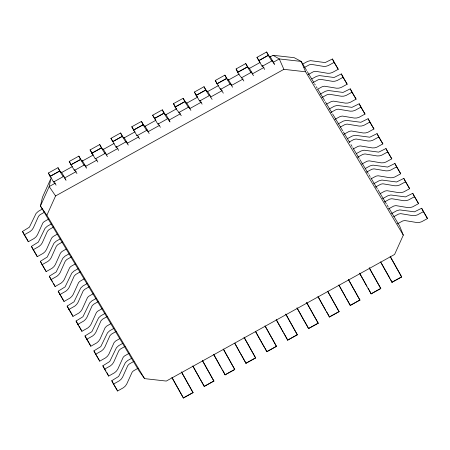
<?xml version="1.0" encoding="UTF-8"?>
<svg xmlns="http://www.w3.org/2000/svg" width="450" height="450" viewBox="0 0 450 450"><rect width="100%" height="100%" fill="white"/><g stroke="black" fill="none" stroke-linecap="round" stroke-linejoin="round"><path stroke-width="0.67" d="M64.316 176.985L61.532 172.361L61.267 172.013L60.913 172.519L57.988 167.698L48.347 173.047L53.539 182.014L53.741 181.35M53.539 182.014L63.174 176.67L63.377 176.006L66.071 180.377M86.586 168.232L84.24 164.436L84.038 165.099L74.402 170.449L74.604 169.779M106.397 154.446L103.258 149.22L102.988 148.877L102.634 149.377L99.709 144.562L90.073 149.906L95.265 158.878L104.901 153.534L105.103 152.865L107.449 156.667M127.817 143.977L124.408 138.088L123.851 137.306L123.497 137.812L120.572 132.992L110.931 138.336L116.123 147.308L116.325 146.644M116.123 147.308L125.764 141.964L125.966 141.3L128.312 145.097M148.118 131.304L144.979 126.084L144.714 125.736L144.36 126.242L141.435 121.421L131.794 126.771L136.986 135.737L137.188 135.073M136.986 135.737L146.621 130.393L146.824 129.729L149.175 133.526M169.819 121.393L166.129 114.947L165.578 114.165L165.218 114.671L162.292 109.856L152.657 115.2L157.849 124.172L167.484 118.823L167.687 118.159L170.032 121.956M189.838 108.169L186.705 102.943L186.435 102.6L186.081 103.101L183.156 98.286L173.52 103.629C176.119 110.638 178.509 110.869 181.26 115.734M178.706 112.601L188.347 107.258L188.55 106.588L190.896 110.391M210.347 95.996L207.568 91.373L207.298 91.029L206.944 91.536L204.019 86.715L194.377 92.059L199.569 101.031L199.772 100.367M199.569 101.031L209.211 95.687L209.413 95.023L212.102 99.394M231.564 85.028L228.426 79.808L228.161 79.459L227.807 79.965L224.882 75.144L215.241 80.494L220.433 89.46L220.635 88.796M220.433 89.46L230.068 84.116L230.271 83.453L232.616 87.249M252.428 73.462L249.289 68.237L249.019 67.888L248.664 68.394L245.739 63.579L236.104 68.923C238.703 75.926 241.093 76.157 243.844 81.028M241.296 77.895L250.931 72.546L251.134 71.882L253.479 75.679M274.686 64.688L271.997 60.311L271.794 60.981L262.153 66.324L262.356 65.661M46.867 215.274L55.575 195.941L283.882 69.334L305.618 71.781L403.307 235.125L394.599 254.453L166.286 381.066L144.557 378.619L138.881 370.642L40.427 206.027L42.441 197.297L50.912 178.487L49.202 186.542L40.427 206.027L46.867 215.274L144.557 378.619M24.182 234.771L28.339 241.734L34.223 238.427L36.073 236.796L37.451 234.816L42.896 222.885L44.134 221.659L48.859 218.953M33.109 249.694L37.266 256.663L43.149 253.35L45 251.724L46.378 249.739L51.564 238.157L53.055 236.588L57.178 234.208M42.03 264.617L46.193 271.586L52.076 268.273L53.927 266.648L55.299 264.668L60.491 253.08L61.982 251.511L66.105 249.137M50.957 279.546L55.119 286.515L61.003 283.202L62.854 281.576L64.226 279.591L69.671 267.66L70.909 266.439L75.634 263.728M59.884 294.469L64.046 301.438L69.93 298.125L71.781 296.499L73.153 294.519L78.598 282.583L79.836 281.363L84.561 278.651M68.811 309.397L72.973 316.367L78.857 313.054L80.707 311.428L82.08 309.442L87.525 297.512L88.763 296.286L93.487 293.58M77.737 324.321L81.9 331.29L87.784 327.977L89.634 326.351L91.007 324.366L96.452 312.435L97.689 311.214L102.414 308.503M86.664 339.244L90.827 346.213L96.711 342.906L98.561 341.274L99.934 339.294L105.126 327.707L106.616 326.137L110.739 323.764M95.591 354.173L99.754 361.142L105.632 357.829L107.488 356.203L108.861 354.218L114.052 342.636L115.543 341.066L119.666 338.687M104.518 369.096L108.675 376.065L114.559 372.752L116.409 371.126L117.788 369.146L123.233 357.21L124.47 355.989L129.195 353.278M113.445 384.024L117.602 390.994L123.486 387.681L125.336 386.055L126.714 384.069L132.159 372.139L133.391 370.918L138.122 368.207M42.463 209.008L38.34 211.314L36.096 213.407L29.391 227.188L22.5 231.458L24.216 234.844L30.099 231.531L31.95 229.905L33.322 227.919L38.514 216.332L40.005 214.763L44.736 212.057M51.39 223.931L47.267 226.237L45.023 228.336L38.318 242.111L31.427 246.381L33.142 249.767L39.026 246.454L40.877 244.828L42.249 242.843L47.441 231.261L48.932 229.691L53.657 226.98M60.317 238.86L56.194 241.166L53.949 243.259L47.244 257.04L40.354 261.309L42.069 264.69L47.953 261.382L49.804 259.751L51.176 257.771L56.368 246.184L57.859 244.614L62.584 241.909M69.244 253.783L65.115 256.089L62.871 258.188L56.171 271.963L49.281 276.233L50.996 279.619L56.88 276.306L58.731 274.68L60.103 272.694L65.295 261.113L66.786 259.543L71.511 256.832M78.171 268.712L74.042 271.018L71.797 273.111L65.093 286.892L58.208 291.161L59.923 294.542L65.807 291.229L67.657 289.603L69.03 287.623L74.222 276.036L75.712 274.466L80.438 271.755M87.097 283.635L82.969 285.941L80.724 288.034L74.019 301.815L67.129 306.084L68.85 309.471L74.734 306.157L76.584 304.532L77.957 302.546L83.149 290.959L84.639 289.395L89.364 286.684M96.024 298.564L91.896 300.87L89.651 302.963L82.946 316.738L76.056 321.007L77.777 324.394L83.661 321.081L85.511 319.455L86.884 317.469L92.076 305.887L93.566 304.318L98.291 301.607M104.951 313.487L100.823 315.793L98.578 317.886L91.873 331.667L84.983 335.936L86.704 339.322L92.582 336.009L94.433 334.378L95.811 332.398L100.997 320.811L102.493 319.241L107.218 316.536M113.873 328.41L109.749 330.716L107.505 332.814L100.8 346.59L93.909 350.859L95.625 354.246L101.509 350.933L103.359 349.307L104.737 347.321L109.924 335.739L111.42 334.17L116.145 331.459M122.799 343.339L118.676 345.645L116.432 347.738L109.727 361.519L102.836 365.788L104.552 369.169L110.436 365.856L112.286 364.23L113.664 362.25L118.851 350.662L120.341 349.093L125.072 346.382M131.726 358.262L127.603 360.568L125.359 362.666L118.654 376.442L111.763 380.711L113.479 384.098L119.362 380.784L121.213 379.159L122.586 377.173L127.778 365.591L129.268 364.022L133.993 361.311M74.357 170.415L69.21 161.477L78.846 156.133L81.776 160.948L82.131 160.442L82.682 161.224L86.091 167.119M262.114 66.291L256.967 57.352L266.602 52.009L269.528 56.824L269.882 56.323L270.439 57.105L274.129 63.546M50.029 176.355L59.664 171.011M70.892 164.784L80.528 159.441M91.749 153.219L101.391 147.87M112.612 141.649L122.254 136.305M133.476 130.078L143.111 124.734M154.339 118.508L163.974 113.164M175.196 106.942L184.838 101.593M196.059 95.372L205.695 90.028M216.922 83.801L226.558 78.457M237.78 72.231L247.421 66.887M258.643 60.666L268.284 55.316M50.068 176.428L59.704 171.084L57.988 167.698M70.926 164.857L80.567 159.514L78.846 156.133M91.789 153.292L101.424 147.949L99.709 144.562M112.652 141.722L122.288 136.378L120.572 132.992M133.509 130.151L143.151 124.808L141.435 121.421M154.373 118.581L164.014 113.237L162.292 109.856M175.236 107.016L184.871 101.672L183.156 98.286M196.099 95.445L205.734 90.101L204.019 86.715M216.956 83.874L226.597 78.531L224.882 75.144M237.819 72.309L247.461 66.96L245.739 63.579M258.683 60.739L268.318 55.395L266.602 52.009M61.346 172.704L72.388 166.579M82.209 161.134L93.251 155.008M103.073 149.563L114.12 143.438M123.936 137.993L134.983 131.867M144.799 126.422L155.846 120.296M165.662 114.851L176.709 108.726M186.531 103.281L197.572 97.155M207.394 91.71L218.436 85.584M228.257 80.139L239.304 74.014M249.12 68.569L260.168 62.443M269.983 56.998L273.054 55.294L294.199 57.679L301.196 61.408L306.608 70.453M55.339 183.139L49.202 186.542L55.575 195.941M64.541 178.037L76.202 171.574M85.404 166.466L97.065 160.003M106.267 154.901L117.922 148.433M127.125 143.331L138.786 136.862M147.988 131.76L159.649 125.297M168.851 120.189L180.506 113.726M189.714 108.624L201.369 102.156M210.572 97.054L222.232 90.585M231.435 85.483L243.096 79.02M252.298 73.913L263.953 67.449M273.161 62.348L279.293 58.944L301.196 61.408L305.618 71.781M303.958 67.708L309.358 64.8L311.439 64.389L323.522 66.392L325.862 66.319L328.191 65.627L334.114 62.392L332.398 59.006L325.153 62.578L310.478 60.654L307.564 61.419L302.822 64.007M308.081 74.599L313.481 71.696L315.562 71.286L327.645 73.288L329.991 73.215L332.314 72.523L338.237 69.289L332.398 59.006M312.885 82.631L318.285 79.723L320.366 79.312L332.449 81.321L334.789 81.242L337.118 80.55L343.041 77.316L341.325 73.935L334.08 77.501L319.404 75.578L316.491 76.348L311.749 78.936M317.616 89.19L322.408 86.619L324.489 86.209L336.572 88.217L338.912 88.138L341.241 87.446L347.164 84.212L341.325 73.935M321.812 97.554L327.212 94.652L329.293 94.241L341.376 96.244L343.716 96.171L346.044 95.479L351.968 92.244L350.246 88.858L343.001 92.43L328.331 90.506L325.418 91.271L320.085 94.185M326.537 104.119L331.335 101.548L333.416 101.138L345.499 103.14L347.839 103.061L350.168 102.375L356.091 99.141L350.246 88.858M330.739 112.483L336.139 109.575L338.214 109.164L350.303 111.172L352.642 111.094L354.971 110.402L360.894 107.168L359.173 103.787L351.928 107.353L337.258 105.429L334.344 106.2L329.012 109.108M334.862 119.379L340.262 116.471L342.343 116.061L354.426 118.069L356.766 117.99L359.094 117.298L365.017 114.064L359.173 103.787M340.267 127.074L345.066 124.504L347.141 124.093L359.229 126.096L361.569 126.017L363.898 125.331L369.816 122.096L368.1 118.71L360.855 122.282L346.185 120.353L343.266 121.123L337.939 124.031M343.789 134.303L349.189 131.4L351.264 130.984L363.353 132.992L365.692 132.913L368.021 132.227L373.944 128.993L368.1 118.71M349.194 141.998L353.993 139.427L356.068 139.016L368.156 141.019L370.496 140.946L372.819 140.254L378.743 137.019L377.027 133.633L369.782 137.205L355.112 135.281L352.192 136.046L347.456 138.634M353.317 148.894L358.116 146.323L360.191 145.912L372.279 147.915L374.619 147.842L376.948 147.15L382.871 143.916L377.027 133.633M357.519 157.258L362.919 154.356L364.995 153.939L377.083 155.947L379.423 155.869L381.746 155.183L387.669 151.948L385.954 148.562L378.709 152.128L364.039 150.204L361.119 150.975L356.383 153.562M361.642 164.154L367.043 161.246L369.118 160.836L381.206 162.844L383.546 162.765L385.869 162.073L391.793 158.839L385.954 148.562M366.446 172.187L371.841 169.279L373.922 168.868L386.01 170.871L388.35 170.797L390.673 170.106L396.596 166.871L394.881 163.485L387.636 167.057L372.966 165.133L370.046 165.898L365.31 168.486M371.171 178.746L375.969 176.175L378.045 175.764L390.133 177.767L392.473 177.694L394.796 177.002L400.719 173.768L394.881 163.485M375.368 187.11L380.767 184.202L382.849 183.791L394.931 185.799L397.277 185.721L399.6 185.029L405.523 181.794L403.808 178.414L396.562 181.98L381.892 180.056L378.973 180.827L373.641 183.735M380.098 193.669L384.896 191.098L386.972 190.688L399.06 192.696L401.4 192.617L403.723 191.925L409.646 188.691L403.808 178.414M384.294 202.033L389.694 199.131L391.776 198.72L403.858 200.722L406.198 200.649L408.527 199.958L414.45 196.723L412.734 193.337L405.489 196.909L390.814 194.985L387.9 195.75L382.567 198.664M388.423 208.929L393.817 206.027L395.899 205.616L407.981 207.619L410.327 207.54L412.65 206.854L418.573 203.619L412.734 193.337M393.823 216.624L398.621 214.054L400.702 213.643L412.785 215.651L415.125 215.572L417.454 214.881L423.377 211.646L421.661 208.266L414.416 211.832L399.741 209.908L396.827 210.673L391.494 213.587M397.344 223.858L402.744 220.95L404.826 220.539L416.908 222.542L419.254 222.469L421.577 221.777L427.5 218.542L421.661 208.266M183.358 397.918L192.999 392.574M204.221 386.348L213.862 381.004M225.084 374.782L234.72 369.433M245.947 363.212L255.583 357.868M266.805 351.641L276.446 346.298M287.668 340.071L297.304 334.727M308.531 328.506L318.167 323.156M329.389 316.935L339.03 311.591M350.252 305.364L359.893 300.021M371.115 293.794L380.751 288.45M391.978 282.229L401.614 276.879M171.855 377.516L183.398 397.991L193.033 392.647L181.519 371.891M192.718 365.951L204.261 386.421L213.896 381.077L202.708 360.923M213.581 354.381L225.118 374.856L234.759 369.506L223.571 349.352M234.771 343.412L245.981 363.285L255.623 357.941L244.102 337.185M255.302 331.239L266.844 351.714L276.48 346.371L265.292 326.216M276.165 319.674L287.707 340.144L297.343 334.8L285.823 314.049M297.028 308.104L308.565 328.579L318.206 323.229L306.686 302.479M317.886 296.533L329.428 317.008L339.069 311.664L327.876 291.51M338.749 284.963L350.291 305.438L359.927 300.094L348.739 279.939M359.612 273.398L371.154 293.867L380.79 288.523L369.27 267.773M380.475 261.827L392.012 282.302L401.653 276.952L390.465 256.798M273.054 55.294L279.293 58.944L283.882 69.334M271.749 60.947L268.318 55.395M250.931 72.546L247.461 66.96M230.068 84.116L226.597 78.531M209.211 95.687L205.734 90.101M188.347 107.258L184.871 101.672M167.484 118.823L164.014 113.237M146.582 130.365L143.151 124.808M125.764 141.964L122.288 136.378M104.901 153.534L101.424 147.949M83.992 165.071L80.567 159.514M63.174 176.67L59.704 171.084M176.552 108.579L176.271 108.197M220.68 88.847L223.324 93.172M134.781 131.664L134.438 131.164M197.303 96.879L197.021 96.457M158.158 123.638L160.397 127.299M137.295 135.203L139.534 138.87M74.711 169.909L76.95 173.576M262.547 65.897L264.701 69.457M199.958 100.609L202.118 104.164M155.503 119.908L155.177 119.396M116.516 146.886L118.671 150.441M95.653 158.451L97.813 162.011M92.919 154.614L92.587 154.108M53.927 181.592L56.087 185.147M51.103 177.609L50.867 177.244M259.481 61.554L256.967 57.352M196.898 96.261L194.377 92.059M334.074 62.319L338.237 69.289M343.001 77.242L347.164 84.212M351.928 92.171L356.091 99.141M360.855 107.094L365.017 114.064M369.782 122.023L373.944 128.993M378.709 136.946L382.871 143.916M387.636 151.869L391.793 158.839M396.562 166.798L400.719 173.768M405.484 181.721L409.646 188.691M414.411 196.65L418.573 203.619M423.338 211.573L427.5 218.542M307.327 71.663L313.819 82.513M314.539 83.722L315.264 84.926M316.344 86.737L317.064 87.941M317.784 89.151L324.636 100.603M325.361 101.812L331.853 112.663M332.572 113.873L342.669 130.753M343.389 131.963L349.881 142.813M350.966 144.624L352.046 146.436M352.766 147.639L359.257 158.496M359.978 159.699L368.274 173.571M368.994 174.774L370.08 176.586M370.8 177.789L377.291 188.646M378.011 189.849L386.308 203.721M387.028 204.924L388.108 206.736M388.828 207.939L399.651 226.029L403.307 235.125M389.953 278.342L381.156 262.744M368.061 288.186L369.09 289.912M236.104 68.923L237.825 71.797M346.511 298.603L350.291 305.438M215.241 80.494L216.962 83.368M326.678 311.901L327.369 313.048M304.785 321.744L306.506 324.619M173.52 103.629L175.236 106.504M283.922 333.309L287.707 340.144M152.657 115.2L154.721 118.648M264.78 347.754L262.344 343.654M131.794 126.771L133.858 130.219M242.544 357.024L245.981 363.285M110.931 138.336L112.652 141.21M221.338 368.021L222.03 369.169M222.716 370.316L223.403 371.469M90.073 149.906L92.138 153.354M200.481 379.586L204.261 386.421M69.21 161.477L71.274 164.925M179.961 391.731L183.398 397.991M48.347 173.047L50.411 176.496M22.5 231.458L26.28 237.78M31.427 246.381L35.207 252.703M40.354 261.309L46.193 271.586M49.281 276.233L52.374 281.407M58.208 291.161L64.046 301.438M67.129 306.084L71.258 312.981M76.056 321.007L78.463 325.035M79.149 326.183L79.836 327.33M84.983 335.936L88.763 342.259M93.909 350.859L99.754 361.142M102.836 365.788L105.93 370.957M111.763 380.711L117.602 390.994M401.653 276.952L390.111 256.483M380.79 288.523L369.248 268.054M359.927 300.094L348.39 279.619M339.069 311.664L327.527 291.189M318.206 323.229L306.664 302.76M297.343 334.8L285.801 314.325M276.48 346.371L264.943 325.896M255.623 357.941L244.08 337.466M234.759 369.506L223.217 349.037M213.896 381.077L202.359 360.602M193.033 392.647L181.496 372.173M325.648 310.174L324.512 308.216M242.201 356.451L240.39 353.295M179.618 391.157L172.209 377.837M366.846 286.144L366.233 285.081M304.262 320.856L303.649 319.787M220.815 367.132L220.416 366.435M199.755 378.36L199.952 378.697M345.791 297.377L339.103 285.283M283.202 332.083L282.111 330.159M262.136 343.299L255.656 331.56M199.553 378.006L193.072 366.266M219.982 365.676L220.202 366.064M365.788 284.293L366.013 284.692M324.293 307.828L318.572 297.45M303.204 318.999L303.429 319.399M219.757 365.276L213.93 354.696M359.634 273.116L365.558 283.882M297.051 307.822L302.974 318.589M276.519 319.989L281.784 329.558M234.793 343.131L240.064 352.699M390.577 279.467L392.012 282.302M369.433 290.486L371.154 293.867M327.713 313.622L329.428 317.008M306.849 325.192L308.565 328.579M265.129 348.328L266.844 351.714M223.684 372.021L225.118 374.856M65.233 178.689L65.79 179.792M106.959 372.684L108.675 376.065M89.106 342.832L90.827 346.213M80.184 327.904L81.9 331.29M71.533 313.532L72.973 316.367M53.404 283.129L55.119 286.515M35.55 253.277L37.266 256.663M26.623 238.354L28.339 241.734"/></g></svg>
